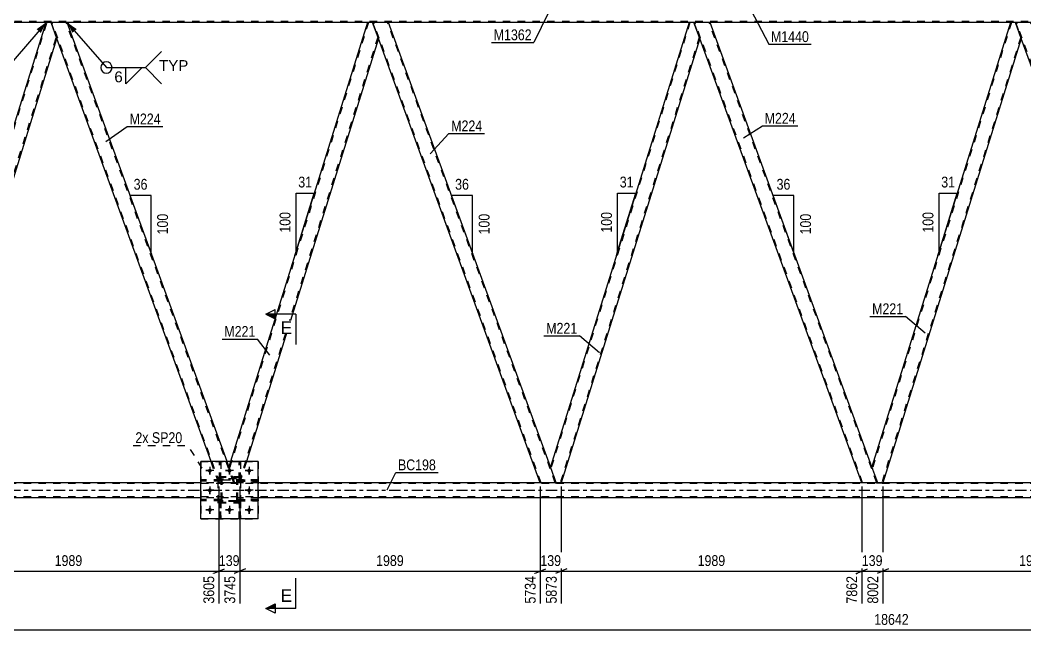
# Model space of a CAD drawing. Header units: millimetres. Extents: x -49 to 792, y -420 to 174.
# Drawn here: x 137.5 to 403.6, y -163 to -1.4 of the extents above; entities that cross this region are included whole.
import ezdxf

# ---------------------------------------------------------------- set-up
doc = ezdxf.new("R2010")
doc.units = ezdxf.units.MM
doc.linetypes.add('DXK_LINE_DOT2', pattern=[3.9198, 1.9599, -1.9599])
doc.linetypes.add('DXK_LINE_DOT3', pattern=[5.9187, 2.979, -0.9799, 0.9799, -0.9799])
doc.styles.add('Arial', font='ARIAL.TTF', dxfattribs={"height": 0.2})
doc.styles.add('Arial Narrow', font='ARIALN.TTF', dxfattribs={"height": 0.2})

# ---------------------------------------------------------------- blocks, each defined once
blk = doc.blocks.new('Part-122570535-5553 - 5158')
at = {"color": 7, "linetype": 'DXK_LINE_DOT2'}
for p, q in [((195.94, -122.6), (189.94, -122.6)), ((189.94, -129.4), (189.94, -122.6)), ((195.94, -129.4), (195.94, -122.6)), ((195.94, -129.4), (189.94, -129.4))]:
    blk.add_line(p, q, dxfattribs=at)
blk = doc.blocks.new('Part-122570535-5229 - 5158')
at = {"color": 2, "linetype": 'Continuous'}
for p, q in [((235.07, -2), (230.81, -2)), ((277.92, -119.75), (235.07, -2)), ((275.21, -124), (232.36, -6.25)), ((279.15, -124), (275.21, -124)), ((279.43, -124), (279.15, -124)), ((279.43, -124), (279.47, -124))]:
    blk.add_line(p, q, dxfattribs=at)
at = {"color": 7, "linetype": 'DXK_LINE_DOT2'}
for p, q in [((230.81, -2), (232.36, -6.25)), ((275.47, -124), (231.06, -2)), ((279.21, -124), (234.81, -2)), ((279.47, -124), (277.92, -119.75)), ((279.15, -124), (279.32, -124))]:
    blk.add_line(p, q, dxfattribs=at)
blk = doc.blocks.new('Part-122570535-5165 - 5158')
at = {"color": 7, "linetype": 'DXK_LINE_DOT2'}
for p, q in [((190.61, -128.77), (190.29, -128.77)), ((190.29, -128.77), (190.29, -133.6)), ((190.29, -129.37), (190.61, -129.37)), ((190.61, -133.6), (190.61, -128.77)), ((190.29, -133.6), (190.61, -133.6))]:
    blk.add_line(p, q, dxfattribs=at)
blk = doc.blocks.new('Part-122570535-5557 - 5158')
at = {"color": 7, "linetype": 'DXK_LINE_DOT2'}
for p, q in [((190.74, -128.44), (185.34, -128.44)), ((185.34, -128.44), (185.34, -128.76)), ((190.74, -128.76), (185.34, -128.76)), ((190.14, -128.76), (190.14, -128.44)), ((190.74, -128.76), (190.74, -128.44))]:
    blk.add_line(p, q, dxfattribs=at)
blk = doc.blocks.new('Part-122570535-5174 - 5158')
at = {"color": 7, "linetype": 'DXK_LINE_DOT2'}
for p, q in [((195.49, -123.25), (195.49, -118.4)), ((195.49, -118.4), (195.81, -118.4)), ((195.81, -118.4), (195.81, -123.25)), ((195.49, -122.65), (195.81, -122.65)), ((195.81, -123.25), (195.49, -123.25))]:
    blk.add_line(p, q, dxfattribs=at)
blk = doc.blocks.new('Part-122570535-5178 - 5158')
at = {"color": 7, "linetype": 'DXK_LINE_DOT2'}
for p, q in [((195.14, -123.56), (195.14, -123.24)), ((195.14, -123.24), (200.54, -123.24)), ((200.54, -123.56), (195.14, -123.56)), ((195.74, -123.56), (195.74, -123.24)), ((200.54, -123.24), (200.54, -123.56))]:
    blk.add_line(p, q, dxfattribs=at)
blk = doc.blocks.new('Part-122570535-5181 - 5158')
at = {"color": 7, "linetype": 'DXK_LINE_DOT2'}
for p, q in [((190.74, -128.44), (185.34, -128.44)), ((185.34, -128.76), (185.34, -128.44)), ((190.74, -128.76), (185.34, -128.76)), ((190.14, -128.76), (190.14, -128.44)), ((190.74, -128.44), (190.74, -128.76))]:
    blk.add_line(p, q, dxfattribs=at)
blk = doc.blocks.new('Part-122570535-5184 - 5158')
at = {"color": 7, "linetype": 'DXK_LINE_DOT2'}
for p, q in [((190.74, -123.24), (185.34, -123.24)), ((185.34, -123.56), (185.34, -123.24)), ((190.74, -123.56), (185.34, -123.56)), ((190.14, -123.56), (190.14, -123.24)), ((190.74, -123.24), (190.74, -123.56))]:
    blk.add_line(p, q, dxfattribs=at)
blk = doc.blocks.new('Part-122570535-5187 - 5158')
at = {"color": 2, "linetype": 'Continuous'}
for p, q in [((190.29, -118.4), (190.29, -118.4)), ((190.61, -118.4), (190.29, -118.4)), ((190.61, -118.4), (190.61, -118.4))]:
    blk.add_line(p, q, dxfattribs=at)
at = {"color": 7, "linetype": 'DXK_LINE_DOT2'}
for p, q in [((190.29, -123.25), (190.29, -118.4)), ((190.61, -123.25), (190.61, -118.4)), ((190.29, -122.65), (190.61, -122.65)), ((190.61, -123.25), (190.29, -123.25))]:
    blk.add_line(p, q, dxfattribs=at)
blk = doc.blocks.new('Part-122570535-5204 - 5158')
at = {"color": 2, "linetype": 'Continuous'}
for p, q in [((405.33, -2), (401.08, -2)), ((447.7, -118.4), (405.33, -2)), ((443.44, -118.4), (402.62, -6.25))]:
    blk.add_line(p, q, dxfattribs=at)
at = {"color": 7, "linetype": 'DXK_LINE_DOT2'}
for p, q in [((401.08, -2), (402.62, -6.25)), ((445.74, -124), (401.33, -2)), ((449.48, -124), (405.08, -2)), ((445.48, -124), (443.44, -118.4)), ((449.74, -124), (447.7, -118.4)), ((449.74, -124), (445.48, -124))]:
    blk.add_line(p, q, dxfattribs=at)
blk = doc.blocks.new('Part-122570535-5603 - 5158')
at = {"color": 7, "linetype": 'DXK_LINE_DOT2'}
for p, q in [((185.34, -118.4), (200.54, -118.4)), ((185.34, -118.4), (185.34, -133.6)), ((200.54, -118.4), (200.54, -133.6)), ((185.34, -133.6), (200.54, -133.6))]:
    blk.add_line(p, q, dxfattribs=at)
blk = doc.blocks.new('Part-122570535-5305 - 5158')
at = {"color": 7, "linetype": 'DXK_LINE_DOT2'}
for p, q in [((720.5, -124.24), (45.86, -124.24)), ((200.54, -124), (185.34, -124)), ((280.79, -124), (275.21, -124)), ((365.92, -124), (360.35, -124)), ((720.5, -127.76), (45.86, -127.76)), ((200.54, -128), (185.34, -128))]:
    blk.add_line(p, q, dxfattribs=at)
at = {"color": 2, "linetype": 'Continuous'}
for p, q in [((185.34, -124), (110.52, -124)), ((275.21, -124), (200.54, -124)), ((360.35, -124), (280.79, -124)), ((440.74, -124), (365.92, -124)), ((185.34, -128), (45.86, -128)), ((440.74, -128), (200.54, -128))]:
    blk.add_line(p, q, dxfattribs=at)
at = {"color": 7, "linetype": 'DXK_LINE_DOT3'}
blk.add_line((45.86, -126), (720.5, -126), dxfattribs=at)
blk = doc.blocks.new('Part-122570535-5310 - 5158')
at = {"color": 7, "linetype": 'DXK_LINE_DOT2'}
for p, q in [((195.49, -133.6), (195.49, -128.77)), ((195.49, -128.77), (195.81, -128.77)), ((195.49, -129.37), (195.81, -129.37)), ((195.81, -128.77), (195.81, -133.6)), ((195.81, -133.6), (195.49, -133.6))]:
    blk.add_line(p, q, dxfattribs=at)
blk = doc.blocks.new('Part-122570535-5573 - 5158')
at = {"color": 2, "linetype": 'Continuous'}
for p, q in [((320.2, -2), (315.94, -2)), ((363.06, -119.75), (320.2, -2)), ((360.35, -124), (317.49, -6.25)), ((364.29, -124), (360.35, -124)), ((364.57, -124), (364.29, -124)), ((364.57, -124), (364.6, -124))]:
    blk.add_line(p, q, dxfattribs=at)
at = {"color": 7, "linetype": 'DXK_LINE_DOT2'}
for p, q in [((315.94, -2), (317.49, -6.25)), ((360.6, -124), (316.2, -2)), ((364.35, -124), (319.94, -2)), ((364.6, -124), (363.06, -119.75)), ((364.29, -124), (364.45, -124))]:
    blk.add_line(p, q, dxfattribs=at)
blk = doc.blocks.new('Part-122570535-5384 - 5158')
at = {"color": 2, "linetype": 'Continuous'}
for p, q in [((107.65, -119.75), (144.36, -2)), ((145.67, -2), (144.36, -2)), ((147.22, -6.25), (145.67, -2)), ((110.52, -124), (147.22, -6.25)), ((109.2, -124), (107.65, -119.75)), ((109.2, -124), (110.52, -124))]:
    blk.add_line(p, q, dxfattribs=at)
at = {"color": 7, "linetype": 'DXK_LINE_DOT2'}
for p, q in [((107.79, -120.12), (144.61, -2)), ((110.27, -124), (147.09, -5.88)), ((110.25, -124), (110.21, -124)), ((110.21, -124), (110.25, -124)), ((110.25, -124), (110.27, -124)), ((110.27, -124), (110.25, -124))]:
    blk.add_line(p, q, dxfattribs=at)
blk = doc.blocks.new('Part-122570535-5287 - 5158')
at = {"color": 2, "linetype": 'Continuous'}
for p, q in [((399.76, -2), (363.06, -119.75)), ((401.08, -2), (399.76, -2)), ((402.62, -6.25), (401.08, -2)), ((402.62, -6.25), (365.92, -124)), ((364.6, -124), (363.06, -119.75)), ((364.6, -124), (365.92, -124))]:
    blk.add_line(p, q, dxfattribs=at)
at = {"color": 7, "linetype": 'DXK_LINE_DOT2'}
for p, q in [((400.01, -2), (363.19, -120.12)), ((402.49, -5.88), (365.67, -124)), ((365.65, -124), (365.61, -124)), ((365.61, -124), (365.65, -124)), ((365.65, -124), (365.67, -124)), ((365.67, -124), (365.65, -124))]:
    blk.add_line(p, q, dxfattribs=at)
blk = doc.blocks.new('Part-122570535-5368 - 5158')
at = {"color": 7, "linetype": 'DXK_LINE_DOT2'}
for p, q in [((694.54, -1.76), (0, -1.76)), ((665.16, -2), (144.36, -2)), ((149.93, -2), (144.36, -2)), ((235.07, -2), (229.49, -2)), ((320.2, -2), (314.63, -2)), ((405.33, -2), (399.76, -2))]:
    blk.add_line(p, q, dxfattribs=at)
at = {"color": 2, "linetype": 'Continuous'}
for p, q in [((144.36, -2), (64.8, -2)), ((229.49, -2), (149.93, -2)), ((314.63, -2), (235.07, -2)), ((399.76, -2), (320.2, -2))]:
    blk.add_line(p, q, dxfattribs=at)
blk = doc.blocks.new('Bolt-122570535-5369 - 5158')
at = {"linetype": 'Continuous'}
for points in [[(188.26, -120.8, -1), (187.22, -120.8, -1)], [(193.46, -120.8, -1), (192.42, -120.8, -1)], [(198.66, -120.8, -1), (197.62, -120.8, -1)], [(188.26, -126, -1), (187.22, -126, -1)], [(198.66, -126, -1), (197.62, -126, -1)], [(188.26, -131.2, -1), (187.22, -131.2, -1)], [(193.46, -131.2, -1), (192.42, -131.2, -1)], [(198.66, -131.2, -1), (197.62, -131.2, -1)]]:
    blk.add_hatch(color=1, dxfattribs=at).paths.add_polyline_path(points)
at = {"color": 1, "linetype": 'Continuous'}
for p, q in [((188.78, -120.8), (186.7, -120.8)), ((187.74, -119.76), (187.74, -121.84)), ((193.98, -120.8), (191.9, -120.8)), ((192.94, -119.76), (192.94, -121.84)), ((199.18, -120.8), (197.1, -120.8)), ((198.14, -119.76), (198.14, -121.84)), ((187.74, -124.96), (187.74, -127.04)), ((198.14, -124.96), (198.14, -127.04)), ((188.78, -126), (186.7, -126)), ((199.18, -126), (197.1, -126)), ((187.74, -130.16), (187.74, -132.24)), ((192.94, -130.16), (192.94, -132.24)), ((198.14, -130.16), (198.14, -132.24)), ((188.78, -131.2), (186.7, -131.2)), ((193.98, -131.2), (191.9, -131.2)), ((199.18, -131.2), (197.1, -131.2))]:
    blk.add_line(p, q, dxfattribs=at)
blk = doc.blocks.new('Part-122570535-5374 - 5158')
at = {"color": 7, "linetype": 'DXK_LINE_DOT2'}
for p, q in [((229.74, -2), (192.92, -120.12)), ((232.22, -5.88), (195.4, -124)), ((193.21, -118.4), (192.79, -119.75)), ((197.4, -118.4), (195.65, -124)), ((194.34, -124), (192.79, -119.75)), ((195.65, -124), (194.34, -124))]:
    blk.add_line(p, q, dxfattribs=at)
at = {"color": 2, "linetype": 'Continuous'}
for p, q in [((229.49, -2), (193.21, -118.4)), ((230.81, -2), (229.49, -2)), ((232.36, -6.25), (230.81, -2)), ((232.36, -6.25), (197.4, -118.4))]:
    blk.add_line(p, q, dxfattribs=at)
blk = doc.blocks.new('Part-122570535-5379 - 5158')
at = {"color": 2, "linetype": 'Continuous'}
for p, q in [((149.93, -2), (145.67, -2)), ((192.3, -118.4), (149.93, -2)), ((188.04, -118.4), (147.22, -6.25))]:
    blk.add_line(p, q, dxfattribs=at)
at = {"color": 7, "linetype": 'DXK_LINE_DOT2'}
for p, q in [((145.67, -2), (147.22, -6.25)), ((190.33, -124), (145.93, -2)), ((194.08, -124), (149.68, -2)), ((190.08, -124), (188.04, -118.4)), ((194.34, -124), (192.3, -118.4)), ((194.34, -124), (190.08, -124))]:
    blk.add_line(p, q, dxfattribs=at)
blk = doc.blocks.new('Part-122570535-5413 - 5158')
at = {"color": 7, "linetype": 'DXK_LINE_DOT2'}
for p, q in [((190.29, -133.6), (190.29, -128.77)), ((190.29, -128.77), (190.61, -128.77)), ((190.29, -129.37), (190.61, -129.37)), ((190.61, -128.77), (190.61, -133.6)), ((190.61, -133.6), (190.29, -133.6))]:
    blk.add_line(p, q, dxfattribs=at)
blk = doc.blocks.new('Part-122570535-5667 - 5158')
at = {"color": 7, "linetype": 'DXK_LINE_DOT2'}
for p, q in [((200.54, -128.44), (195.14, -128.44)), ((195.14, -128.44), (195.14, -128.76)), ((195.14, -128.76), (200.54, -128.76)), ((195.74, -128.76), (195.74, -128.44)), ((200.54, -128.76), (200.54, -128.44))]:
    blk.add_line(p, q, dxfattribs=at)
blk = doc.blocks.new('Part-122570535-5551 - 5158')
at = {"color": 7, "linetype": 'DXK_LINE_DOT2'}
for p, q in [((195.94, -122.47), (189.94, -122.47)), ((189.94, -129.27), (189.94, -122.47)), ((195.94, -129.27), (195.94, -122.47)), ((195.94, -129.27), (189.94, -129.27))]:
    blk.add_line(p, q, dxfattribs=at)
blk = doc.blocks.new('Part-122570535-5552 - 5158')
at = {"color": 7, "linetype": 'DXK_LINE_DOT2'}
for p, q in [((190.74, -123.48), (190.77, -123.3)), ((190.77, -123.3), (190.74, -123.48)), ((190.74, -128.52), (190.74, -123.48)), ((190.98, -123.48), (190.99, -123.39)), ((190.98, -128.52), (190.98, -123.48)), ((190.99, -123.39), (191.05, -123.31)), ((191.03, -123.04), (191.22, -123)), ((191.22, -123), (191.03, -123.04)), ((191.05, -123.31), (191.12, -123.26)), ((191.12, -123.26), (191.22, -123.24)), ((194.66, -123), (191.22, -123)), ((191.22, -123.24), (194.66, -123.24)), ((194.66, -123), (194.84, -123.04)), ((194.84, -123.04), (194.66, -123)), ((194.66, -123.24), (194.75, -123.26)), ((194.75, -123.26), (194.82, -123.31)), ((194.82, -123.31), (194.88, -123.39)), ((194.88, -123.39), (194.9, -123.48)), ((194.9, -128.52), (194.9, -123.48)), ((195.1, -123.3), (195.14, -123.48)), ((195.14, -123.48), (195.1, -123.3)), ((195.14, -128.52), (195.14, -123.48)), ((190.77, -128.71), (190.74, -128.52)), ((190.74, -128.52), (190.77, -128.71)), ((190.99, -128.62), (190.98, -128.52)), ((191.05, -128.69), (190.99, -128.62)), ((191.22, -129), (191.03, -128.97)), ((191.03, -128.97), (191.22, -129)), ((191.12, -128.75), (191.05, -128.69)), ((191.22, -128.76), (191.12, -128.75)), ((194.66, -128.76), (191.22, -128.76)), ((194.66, -129), (191.22, -129)), ((194.75, -128.75), (194.66, -128.76)), ((194.84, -128.97), (194.66, -129)), ((194.66, -129), (194.84, -128.97)), ((194.82, -128.69), (194.75, -128.75)), ((194.88, -128.62), (194.82, -128.69)), ((194.9, -128.52), (194.88, -128.62)), ((195.14, -128.52), (195.1, -128.71)), ((195.1, -128.71), (195.14, -128.52))]:
    blk.add_line(p, q, dxfattribs=at)
at = {"color": 7, "linetype": 'DXK_LINE_DOT3'}
blk.add_line((192.94, -126), (192.94, -126), dxfattribs=at)
at = {"color": 7, "linetype": 'DXK_LINE_DOT2'}
for centre, start, end in [((191.22, -123.48), 112.5, 157.5), ((191.22, -123.48), 112.5, 157.5), ((194.66, -123.48), 22.5, 67.5), ((194.66, -123.48), 22.5, 67.5), ((191.22, -128.52), 202.5, 247.5), ((191.22, -128.52), 202.5, 247.5), ((194.66, -128.52), 292.5, 337.5), ((194.66, -128.52), 292.5, 337.5)]:
    blk.add_arc(centre, 0.48, start, end, dxfattribs=at)
blk = doc.blocks.new('Part-122570535-5554 - 5158')
at = {"color": 7, "linetype": 'DXK_LINE_DOT2'}
for p, q in [((190.74, -123.48), (190.77, -123.3)), ((190.77, -123.3), (190.74, -123.48)), ((190.74, -128.52), (190.74, -123.48)), ((190.98, -123.48), (190.99, -123.39)), ((190.98, -128.52), (190.98, -123.48)), ((190.99, -123.39), (191.05, -123.31)), ((191.03, -123.04), (191.22, -123)), ((191.22, -123), (191.03, -123.04)), ((191.05, -123.31), (191.12, -123.26)), ((191.12, -123.26), (191.22, -123.24)), ((194.66, -123), (191.22, -123)), ((191.22, -123.24), (194.66, -123.24)), ((194.66, -123), (194.84, -123.04)), ((194.84, -123.04), (194.66, -123)), ((194.66, -123.24), (194.75, -123.26)), ((194.75, -123.26), (194.82, -123.31)), ((194.82, -123.31), (194.88, -123.39)), ((194.88, -123.39), (194.9, -123.48)), ((194.9, -128.52), (194.9, -123.48)), ((195.1, -123.3), (195.14, -123.48)), ((195.14, -123.48), (195.1, -123.3)), ((195.14, -128.52), (195.14, -123.48)), ((190.77, -128.71), (190.74, -128.52)), ((190.74, -128.52), (190.77, -128.71)), ((190.99, -128.62), (190.98, -128.52)), ((191.05, -128.69), (190.99, -128.62)), ((191.22, -129), (191.03, -128.97)), ((191.03, -128.97), (191.22, -129)), ((191.12, -128.75), (191.05, -128.69)), ((191.22, -128.76), (191.12, -128.75)), ((194.66, -128.76), (191.22, -128.76)), ((194.66, -129), (191.22, -129)), ((194.75, -128.75), (194.66, -128.76)), ((194.84, -128.97), (194.66, -129)), ((194.66, -129), (194.84, -128.97)), ((194.82, -128.69), (194.75, -128.75)), ((194.88, -128.62), (194.82, -128.69)), ((194.9, -128.52), (194.88, -128.62)), ((195.14, -128.52), (195.1, -128.71)), ((195.1, -128.71), (195.14, -128.52))]:
    blk.add_line(p, q, dxfattribs=at)
at = {"color": 7, "linetype": 'DXK_LINE_DOT3'}
blk.add_line((192.94, -126), (192.94, -126), dxfattribs=at)
at = {"color": 7, "linetype": 'DXK_LINE_DOT2'}
for centre, start, end in [((191.22, -123.48), 112.5, 157.5), ((191.22, -123.48), 112.5, 157.5), ((194.66, -123.48), 22.5, 67.5), ((194.66, -123.48), 22.5, 67.5), ((191.22, -128.52), 202.5, 247.5), ((191.22, -128.52), 202.5, 247.5), ((194.66, -128.52), 292.5, 337.5), ((194.66, -128.52), 292.5, 337.5)]:
    blk.add_arc(centre, 0.48, start, end, dxfattribs=at)
blk = doc.blocks.new('Part-122570535-5558 - 5158')
at = {"color": 7, "linetype": 'DXK_LINE_DOT2'}
for p, q in [((190.74, -123.24), (185.34, -123.24)), ((185.34, -123.24), (185.34, -123.56)), ((190.74, -123.56), (185.34, -123.56)), ((190.14, -123.56), (190.14, -123.24)), ((190.74, -123.56), (190.74, -123.24))]:
    blk.add_line(p, q, dxfattribs=at)
blk = doc.blocks.new('Bolt-122570535-5563 - 5158')
at = {"color": 1, "linetype": 'Continuous'}
for p, q in [((186.7, -120.8), (187.39, -120.8)), ((187.74, -119.76), (187.74, -120.46)), ((187.74, -121.84), (187.74, -121.15)), ((188.78, -120.8), (188.08, -120.8)), ((191.9, -120.8), (192.59, -120.8)), ((192.94, -119.76), (192.94, -120.46)), ((192.94, -121.84), (192.94, -121.15)), ((193.98, -120.8), (193.28, -120.8)), ((197.1, -120.8), (197.79, -120.8)), ((198.14, -119.76), (198.14, -120.46)), ((198.14, -121.84), (198.14, -121.15)), ((199.18, -120.8), (198.48, -120.8)), ((187.74, -124.96), (187.74, -125.66)), ((198.14, -124.96), (198.14, -125.66)), ((186.7, -126), (187.39, -126)), ((187.74, -127.04), (187.74, -126.35)), ((188.78, -126), (188.08, -126)), ((197.1, -126), (197.79, -126)), ((198.14, -127.04), (198.14, -126.35)), ((199.18, -126), (198.48, -126)), ((187.74, -130.16), (187.74, -130.86)), ((192.94, -130.16), (192.94, -130.86)), ((198.14, -130.16), (198.14, -130.86)), ((186.7, -131.2), (187.39, -131.2)), ((187.74, -132.24), (187.74, -131.55)), ((188.78, -131.2), (188.08, -131.2)), ((191.9, -131.2), (192.59, -131.2)), ((192.94, -132.24), (192.94, -131.55)), ((193.98, -131.2), (193.28, -131.2)), ((197.1, -131.2), (197.79, -131.2)), ((198.14, -132.24), (198.14, -131.55)), ((199.18, -131.2), (198.48, -131.2))]:
    blk.add_line(p, q, dxfattribs=at)
blk = doc.blocks.new('Part-122570535-5645 - 5158')
at = {"color": 7, "linetype": 'DXK_LINE_DOT2'}
for p, q in [((190.29, -123.25), (190.29, -118.4)), ((190.29, -118.4), (190.61, -118.4)), ((190.61, -118.4), (190.61, -123.25)), ((190.29, -122.65), (190.61, -122.65)), ((190.61, -123.25), (190.29, -123.25))]:
    blk.add_line(p, q, dxfattribs=at)
blk = doc.blocks.new('Part-122570535-5568 - 5158')
at = {"color": 2, "linetype": 'Continuous'}
for p, q in [((314.63, -2), (277.92, -119.75)), ((315.94, -2), (314.63, -2)), ((317.49, -6.25), (315.94, -2)), ((317.49, -6.25), (280.79, -124)), ((279.47, -124), (277.92, -119.75)), ((279.47, -124), (280.79, -124))]:
    blk.add_line(p, q, dxfattribs=at)
at = {"color": 7, "linetype": 'DXK_LINE_DOT2'}
for p, q in [((314.88, -2), (278.06, -120.12)), ((317.35, -5.88), (280.54, -124)), ((280.52, -124), (280.48, -124)), ((280.48, -124), (280.52, -124)), ((280.52, -124), (280.54, -124)), ((280.54, -124), (280.52, -124))]:
    blk.add_line(p, q, dxfattribs=at)
blk = doc.blocks.new('Part-122570535-5598 - 5158')
at = {"color": 2, "linetype": 'Continuous'}
for p, q in [((200.54, -118.4), (185.34, -118.4)), ((185.34, -133.6), (185.34, -118.4)), ((200.54, -133.6), (200.54, -118.4)), ((200.54, -133.6), (185.34, -133.6))]:
    blk.add_line(p, q, dxfattribs=at)
blk = doc.blocks.new('Part-122570535-5608 - 5158')
at = {"color": 7, "linetype": 'DXK_LINE_DOT2'}
for p, q in [((195.81, -128.77), (195.49, -128.77)), ((195.49, -128.77), (195.49, -133.6)), ((195.49, -129.37), (195.81, -129.37)), ((195.81, -133.6), (195.81, -128.77)), ((195.49, -133.6), (195.81, -133.6))]:
    blk.add_line(p, q, dxfattribs=at)
blk = doc.blocks.new('Part-122570535-5642 - 5158')
at = {"color": 7, "linetype": 'DXK_LINE_DOT2'}
for p, q in [((200.54, -123.24), (195.14, -123.24)), ((195.14, -123.24), (195.14, -123.56)), ((195.14, -123.56), (200.54, -123.56)), ((195.74, -123.56), (195.74, -123.24)), ((200.54, -123.56), (200.54, -123.24))]:
    blk.add_line(p, q, dxfattribs=at)
blk = doc.blocks.new('Part-122570535-5648 - 5158')
at = {"color": 2, "linetype": 'Continuous'}
for p, q in [((195.49, -118.4), (195.49, -118.4)), ((195.81, -118.4), (195.49, -118.4)), ((195.81, -118.4), (195.81, -118.4))]:
    blk.add_line(p, q, dxfattribs=at)
at = {"color": 7, "linetype": 'DXK_LINE_DOT2'}
for p, q in [((195.49, -123.25), (195.49, -118.4)), ((195.81, -123.25), (195.81, -118.4)), ((195.49, -122.65), (195.81, -122.65)), ((195.81, -123.25), (195.49, -123.25))]:
    blk.add_line(p, q, dxfattribs=at)
blk = doc.blocks.new('Part-122570535-5661 - 5158')
at = {"color": 7, "linetype": 'DXK_LINE_DOT2'}
for p, q in [((195.14, -128.76), (195.14, -128.44)), ((195.14, -128.44), (200.54, -128.44)), ((200.54, -128.76), (195.14, -128.76)), ((195.74, -128.76), (195.74, -128.44)), ((200.54, -128.44), (200.54, -128.76))]:
    blk.add_line(p, q, dxfattribs=at)
blk = doc.blocks.new('AngleDimension-122570535-39652 - 5158')
at = {"color": 7, "linetype": 'Continuous'}
for p, q in [((210.57, -47.24), (215.39, -47.24)), ((210.57, -62.71), (215.39, -47.24)), ((210.57, -62.71), (210.57, -47.24)), ((210.25, -63.74), (210.57, -62.71))]:
    blk.add_line(p, q, dxfattribs=at)
at = {"color": 0}
for points in [[(215.41, -46.34), (215.41, -42.14), (210.55, -42.14), (210.55, -46.34)], [(209.67, -51.64), (205.47, -51.64), (205.47, -58.32), (209.67, -58.32)]]:
    blk.add_wipeout(points, dxfattribs=at)
at = {"color": 3, "style": 'Arial Narrow'}
blk.add_text('31', height=2.863, dxfattribs=at).set_placement((211.15, -45.74))
blk.add_text('100', height=2.863, rotation=90.0002, dxfattribs=at).set_placement((209.07, -57.72))
blk = doc.blocks.new('StraightDimension-122570535-41984 - 5158')
at = {"color": 7, "linetype": 'Continuous'}
for p, q in [((280.79, -125), (280.79, -156.03)), ((360.35, -125), (360.35, -156.03)), ((282.29, -146.82), (279.29, -148.02)), ((280.79, -147.42), (360.35, -147.42)), ((358.85, -148.02), (361.85, -146.82))]:
    blk.add_line(p, q, dxfattribs=at)
at = {"color": 0}
blk.add_wipeout([(324.82, -146.67), (324.82, -142.47), (316.31, -142.47), (316.31, -146.67)], dxfattribs=at)
at = {"color": 0, "linetype": 'Continuous'}
blk.add_wipeout([(359.75, -148.12), (355.55, -148.12), (355.55, -156.63), (359.75, -156.63)], dxfattribs=at)
at = {"color": 3, "style": 'Arial Narrow'}
blk.add_text('1989', height=2.863, dxfattribs=at).set_placement((316.91, -146.07))
at = {"color": 3, "linetype": 'Continuous', "style": 'Arial Narrow'}
blk.add_text('7862', height=2.863, rotation=90.0002, dxfattribs=at).set_placement((359.15, -156.03))
blk = doc.blocks.new('StraightDimension-122570535-41982 - 5158')
at = {"color": 7, "linetype": 'Continuous'}
for p, q in [((365.92, -125), (365.92, -156.03)), ((445.48, -125), (445.48, -156.03)), ((367.42, -146.82), (364.42, -148.02)), ((365.92, -147.42), (445.48, -147.42)), ((443.98, -148.02), (446.98, -146.82))]:
    blk.add_line(p, q, dxfattribs=at)
at = {"color": 0}
blk.add_wipeout([(409.96, -146.67), (409.96, -142.47), (401.45, -142.47), (401.45, -146.67)], dxfattribs=at)
at = {"color": 0, "linetype": 'Continuous'}
blk.add_wipeout([(444.88, -148.12), (440.68, -148.12), (440.68, -156.63), (444.88, -156.63)], dxfattribs=at)
at = {"color": 3, "style": 'Arial Narrow'}
blk.add_text('1989', height=2.863, dxfattribs=at).set_placement((402.05, -146.07))
at = {"color": 3, "linetype": 'Continuous', "style": 'Arial Narrow'}
blk.add_text('9991', height=2.863, rotation=90.0002, dxfattribs=at).set_placement((444.28, -156.03))
blk = doc.blocks.new('StraightDimension-122570535-6997 - 5158')
at = {"color": 7, "linetype": 'Continuous'}
blk.add_line((-0.64, -163.01), (737.12, -163.01), dxfattribs=at)
at = {"color": 0}
blk.add_wipeout([(373.41, -162.26), (373.41, -158.06), (363.07, -158.06), (363.07, -162.26)], dxfattribs=at)
at = {"color": 3, "style": 'Arial Narrow'}
blk.add_text('18642', height=2.863, dxfattribs=at).set_placement((363.67, -161.66))
blk = doc.blocks.new('AngleDimension-122570535-39708 - 5158')
at = {"color": 7, "linetype": 'Continuous'}
for p, q in [((380.84, -47.24), (385.66, -47.24)), ((380.84, -62.71), (385.66, -47.24)), ((380.84, -62.71), (380.84, -47.24)), ((380.52, -63.74), (380.84, -62.71))]:
    blk.add_line(p, q, dxfattribs=at)
at = {"color": 0}
for points in [[(385.67, -46.34), (385.67, -42.14), (380.82, -42.14), (380.82, -46.34)], [(379.94, -51.64), (375.74, -51.64), (375.74, -58.32), (379.94, -58.32)]]:
    blk.add_wipeout(points, dxfattribs=at)
at = {"color": 3, "style": 'Arial Narrow'}
blk.add_text('31', height=2.863, dxfattribs=at).set_placement((381.42, -45.74))
blk.add_text('100', height=2.863, rotation=90.0002, dxfattribs=at).set_placement((379.34, -57.72))
blk = doc.blocks.new('AngleDimension-122570535-39682 - 5158')
at = {"color": 7, "linetype": 'Continuous'}
for p, q in [((257.29, -47.83), (251.75, -47.83)), ((257.29, -63.06), (251.75, -47.83)), ((257.29, -63.06), (257.29, -47.83)), ((257.46, -63.53), (257.29, -63.06))]:
    blk.add_line(p, q, dxfattribs=at)
at = {"color": 0}
for points in [[(256.95, -46.93), (256.95, -42.73), (252.09, -42.73), (252.09, -46.93)], [(262.39, -52.1), (258.19, -52.1), (258.19, -58.79), (262.39, -58.79)]]:
    blk.add_wipeout(points, dxfattribs=at)
at = {"color": 3, "style": 'Arial Narrow'}
blk.add_text('36', height=2.863, dxfattribs=at).set_placement((252.69, -46.33))
blk.add_text('100', height=2.863, rotation=90.0002, dxfattribs=at).set_placement((261.79, -58.19))
blk = doc.blocks.new('AngleDimension-122570535-39654 - 5158')
at = {"color": 7, "linetype": 'Continuous'}
for p, q in [((172.15, -47.83), (166.61, -47.83)), ((172.15, -63.06), (166.61, -47.83)), ((172.15, -63.06), (172.15, -47.83)), ((172.33, -63.53), (172.15, -63.06))]:
    blk.add_line(p, q, dxfattribs=at)
at = {"color": 0}
for points in [[(171.81, -46.93), (171.81, -42.73), (166.96, -42.73), (166.96, -46.93)], [(177.25, -52.1), (173.05, -52.1), (173.05, -58.79), (177.25, -58.79)]]:
    blk.add_wipeout(points, dxfattribs=at)
at = {"color": 3, "style": 'Arial Narrow'}
blk.add_text('36', height=2.863, dxfattribs=at).set_placement((167.56, -46.33))
blk.add_text('100', height=2.863, rotation=90.0002, dxfattribs=at).set_placement((176.65, -58.19))
blk = doc.blocks.new('StraightDimension-122570535-41985 - 5158')
at = {"color": 7, "linetype": 'Continuous'}
for p, q in [((275.21, -125), (275.21, -156.03)), ((280.79, -125), (280.79, -156.03)), ((273.71, -148.02), (276.71, -146.82)), ((275.21, -147.42), (280.79, -147.42)), ((282.29, -146.82), (279.29, -148.02))]:
    blk.add_line(p, q, dxfattribs=at)
at = {"color": 0}
blk.add_wipeout([(281.34, -146.67), (281.34, -142.47), (274.66, -142.47), (274.66, -146.67)], dxfattribs=at)
at = {"color": 0, "linetype": 'Continuous'}
blk.add_wipeout([(280.19, -148.12), (275.99, -148.12), (275.99, -156.63), (280.19, -156.63)], dxfattribs=at)
at = {"color": 3, "style": 'Arial Narrow'}
blk.add_text('139', height=2.863, dxfattribs=at).set_placement((275.26, -146.07))
at = {"color": 3, "linetype": 'Continuous', "style": 'Arial Narrow'}
blk.add_text('5873', height=2.863, rotation=90.0002, dxfattribs=at).set_placement((279.59, -156.03))
blk = doc.blocks.new('StraightDimension-122570535-41987 - 5158')
at = {"color": 7, "linetype": 'Continuous'}
for p, q in [((190.08, -125), (190.08, -156.03)), ((195.65, -125), (195.65, -156.03)), ((188.58, -148.02), (191.58, -146.82)), ((190.08, -147.42), (195.65, -147.42)), ((197.15, -146.82), (194.15, -148.02))]:
    blk.add_line(p, q, dxfattribs=at)
at = {"color": 0}
blk.add_wipeout([(196.21, -146.67), (196.21, -142.47), (189.52, -142.47), (189.52, -146.67)], dxfattribs=at)
at = {"color": 0, "linetype": 'Continuous'}
blk.add_wipeout([(195.05, -148.12), (190.85, -148.12), (190.85, -156.63), (195.05, -156.63)], dxfattribs=at)
at = {"color": 3, "style": 'Arial Narrow'}
blk.add_text('139', height=2.863, dxfattribs=at).set_placement((190.12, -146.07))
at = {"color": 3, "linetype": 'Continuous', "style": 'Arial Narrow'}
blk.add_text('3745', height=2.863, rotation=90.0002, dxfattribs=at).set_placement((194.45, -156.03))
blk = doc.blocks.new('AngleDimension-122570535-39680 - 5158')
at = {"color": 7, "linetype": 'Continuous'}
for p, q in [((295.7, -47.24), (300.52, -47.24)), ((295.7, -62.71), (300.52, -47.24)), ((295.7, -62.71), (295.7, -47.24)), ((295.38, -63.74), (295.7, -62.71))]:
    blk.add_line(p, q, dxfattribs=at)
at = {"color": 0}
for points in [[(300.54, -46.34), (300.54, -42.14), (295.68, -42.14), (295.68, -46.34)], [(294.8, -51.64), (290.6, -51.64), (290.6, -58.32), (294.8, -58.32)]]:
    blk.add_wipeout(points, dxfattribs=at)
at = {"color": 3, "style": 'Arial Narrow'}
blk.add_text('31', height=2.863, dxfattribs=at).set_placement((296.28, -45.74))
blk.add_text('100', height=2.863, rotation=90.0002, dxfattribs=at).set_placement((294.2, -57.72))
blk = doc.blocks.new('AngleDimension-122570535-39710 - 5158')
at = {"color": 7, "linetype": 'Continuous'}
for p, q in [((342.42, -47.83), (336.88, -47.83)), ((342.42, -63.06), (336.88, -47.83)), ((342.42, -63.06), (342.42, -47.83)), ((342.59, -63.53), (342.42, -63.06))]:
    blk.add_line(p, q, dxfattribs=at)
at = {"color": 0}
for points in [[(342.08, -46.93), (342.08, -42.73), (337.22, -42.73), (337.22, -46.93)], [(347.52, -52.1), (343.32, -52.1), (343.32, -58.79), (347.52, -58.79)]]:
    blk.add_wipeout(points, dxfattribs=at)
at = {"color": 3, "style": 'Arial Narrow'}
blk.add_text('36', height=2.863, dxfattribs=at).set_placement((337.82, -46.33))
blk.add_text('100', height=2.863, rotation=90.0002, dxfattribs=at).set_placement((346.92, -58.19))
blk = doc.blocks.new('StraightDimension-122570535-41983 - 5158')
at = {"color": 7, "linetype": 'Continuous'}
for p, q in [((360.35, -125), (360.35, -156.03)), ((365.92, -125), (365.92, -156.03)), ((358.85, -148.02), (361.85, -146.82)), ((360.35, -147.42), (365.92, -147.42)), ((367.42, -146.82), (364.42, -148.02))]:
    blk.add_line(p, q, dxfattribs=at)
at = {"color": 0}
blk.add_wipeout([(366.48, -146.67), (366.48, -142.47), (359.79, -142.47), (359.79, -146.67)], dxfattribs=at)
at = {"color": 0, "linetype": 'Continuous'}
blk.add_wipeout([(365.32, -148.12), (361.12, -148.12), (361.12, -156.63), (365.32, -156.63)], dxfattribs=at)
at = {"color": 3, "style": 'Arial Narrow'}
blk.add_text('139', height=2.863, dxfattribs=at).set_placement((360.39, -146.07))
at = {"color": 3, "linetype": 'Continuous', "style": 'Arial Narrow'}
blk.add_text('8002', height=2.863, rotation=90.0002, dxfattribs=at).set_placement((364.72, -156.03))
blk = doc.blocks.new('StraightDimension-122570535-41986 - 5158')
at = {"color": 7, "linetype": 'Continuous'}
for p, q in [((195.65, -125), (195.65, -156.03)), ((275.21, -125), (275.21, -156.03)), ((197.15, -146.82), (194.15, -148.02)), ((195.65, -147.42), (275.21, -147.42)), ((273.71, -148.02), (276.71, -146.82))]:
    blk.add_line(p, q, dxfattribs=at)
at = {"color": 0}
blk.add_wipeout([(239.69, -146.67), (239.69, -142.47), (231.17, -142.47), (231.17, -146.67)], dxfattribs=at)
at = {"color": 0, "linetype": 'Continuous'}
blk.add_wipeout([(274.61, -148.12), (270.41, -148.12), (270.41, -156.63), (274.61, -156.63)], dxfattribs=at)
at = {"color": 3, "style": 'Arial Narrow'}
blk.add_text('1989', height=2.863, dxfattribs=at).set_placement((231.77, -146.07))
at = {"color": 3, "linetype": 'Continuous', "style": 'Arial Narrow'}
blk.add_text('5734', height=2.863, rotation=90.0002, dxfattribs=at).set_placement((274.01, -156.03))
blk = doc.blocks.new('StraightDimension-122570535-41988 - 5158')
at = {"color": 7, "linetype": 'Continuous'}
for p, q in [((110.52, -125), (110.52, -156.03)), ((190.08, -125), (190.08, -156.03)), ((112.02, -146.82), (109.02, -148.02)), ((110.52, -147.42), (190.08, -147.42)), ((188.58, -148.02), (191.58, -146.82))]:
    blk.add_line(p, q, dxfattribs=at)
at = {"color": 0}
blk.add_wipeout([(154.56, -146.67), (154.56, -142.47), (146.04, -142.47), (146.04, -146.67)], dxfattribs=at)
at = {"color": 0, "linetype": 'Continuous'}
blk.add_wipeout([(189.48, -148.12), (185.28, -148.12), (185.28, -156.63), (189.48, -156.63)], dxfattribs=at)
at = {"color": 3, "style": 'Arial Narrow'}
blk.add_text('1989', height=2.863, dxfattribs=at).set_placement((146.64, -146.07))
at = {"color": 3, "linetype": 'Continuous', "style": 'Arial Narrow'}
blk.add_text('3605', height=2.863, rotation=90.0002, dxfattribs=at).set_placement((188.88, -156.03))
blk = doc.blocks.new('Mark-122570535-5569 - 5158')
at = {"color": 0}
blk.add_wipeout([(342.88, -28.85), (342.88, -25.85), (334.66, -25.85), (334.66, -28.85)], dxfattribs=at)
blk.add_wipeout([(342.88, -28.85), (342.88, -25.85), (334.66, -25.85), (334.66, -28.85)], dxfattribs=at)
at = {"color": 30, "linetype": 'Continuous'}
for p, q in [((329.01, -32.6), (334.06, -29.45)), ((334.06, -29.45), (343.48, -29.45))]:
    blk.add_line(p, q, dxfattribs=at)
at = {"color": 3, "style": 'Arial Narrow'}
blk.add_text('M224', height=2.863, dxfattribs=at).set_placement((334.66, -28.85))
blk = doc.blocks.new('MarkSet-122570535-7266 - 5158')
at = {"color": 30, "linetype": 'DXK_LINE_DOT2'}
blk.add_line((185.69, -120.15), (181.93, -114.09), dxfattribs=at)
at = {"color": 0}
blk.add_wipeout([(171.49, -113.49), (171.49, -110.49), (168.02, -110.49), (168.02, -113.49)], dxfattribs=at)
blk.add_wipeout([(171.49, -113.49), (171.49, -110.49), (168.02, -110.49), (168.02, -113.49)], dxfattribs=at)
blk.add_wipeout([(180.43, -113.49), (180.43, -110.49), (172.39, -110.49), (172.39, -113.49)], dxfattribs=at)
blk.add_wipeout([(180.43, -113.49), (180.43, -110.49), (172.39, -110.49), (172.39, -113.49)], dxfattribs=at)
at = {"color": 30, "linetype": 'DXK_LINE_DOT2'}
blk.add_line((167.42, -114.09), (181.93, -114.09), dxfattribs=at)
at = {"color": 3, "style": 'Arial Narrow'}
for s, p in [('2x', (168.02, -113.49)), ('SP20', (172.39, -113.49))]:
    blk.add_text(s, height=2.863, dxfattribs=at).set_placement(p)
blk = doc.blocks.new('WeldMark-122570535-7077 - 5158')
at = {"linetype": 'Continuous'}
blk.add_hatch(color=30, dxfattribs=at).paths.add_polyline_path([(151.33, -4.76), (149.93, -2), (152.47, -3.77)])
at = {"color": 30, "linetype": 'Continuous'}
blk.add_line((149.93, -2), (160.34, -13.96), dxfattribs=at)
at = {"color": 3, "linetype": 'Continuous'}
for q in [(174.95, -9.67), (174.95, -18.25)]:
    blk.add_line((170.66, -13.96), q, dxfattribs=at)
blk.add_arc((160.34, -13.96), 1.5, 90, 270, dxfattribs=at)
at = {"color": 0}
blk.add_wipeout([(164.86, -18.06), (164.86, -14.66), (162.24, -14.66), (162.24, -18.06)], dxfattribs=at)
at = {"color": 30, "linetype": 'Continuous'}
blk.add_line((160.34, -13.96), (170.66, -13.96), dxfattribs=at)
at = {"color": 3, "linetype": 'Continuous'}
for p, q in [((165.52, -13.96), (169.81, -13.96)), ((169.81, -13.96), (165.52, -18.25)), ((165.52, -18.25), (165.52, -13.96))]:
    blk.add_line(p, q, dxfattribs=at)
blk.add_arc((160.34, -13.96), 1.5, 270, 90, dxfattribs=at)
at = {"color": 3, "style": 'Arial'}
blk.add_text('6', height=2.87, dxfattribs=at).set_placement((162.44, -17.86))
at = {"color": 0, "linetype": 'Continuous'}
blk.add_wipeout([(182.04, -14.86), (182.04, -11.86), (174.26, -11.86), (174.26, -14.86)], dxfattribs=at)
blk.add_wipeout([(182.04, -14.86), (182.04, -11.86), (174.26, -11.86), (174.26, -14.86)], dxfattribs=at)
at = {"color": 3, "linetype": 'Continuous', "style": 'Arial'}
blk.add_text('TYP', height=2.865, dxfattribs=at).set_placement((174.26, -14.86))
blk = doc.blocks.new('Mark-122570535-5283 - 5158')
at = {"color": 0}
blk.add_wipeout([(371.35, -79.33), (371.35, -76.33), (363.12, -76.33), (363.12, -79.33)], dxfattribs=at)
blk.add_wipeout([(371.35, -79.33), (371.35, -76.33), (363.12, -76.33), (363.12, -79.33)], dxfattribs=at)
at = {"color": 30, "linetype": 'Continuous'}
for p in [(362.52, -79.93), (377.2, -84.38)]:
    blk.add_line(p, (371.95, -79.93), dxfattribs=at)
at = {"color": 3, "style": 'Arial Narrow'}
blk.add_text('M221', height=2.863, dxfattribs=at).set_placement((363.12, -79.33))
blk = doc.blocks.new('Mark-122570535-5225 - 5158')
at = {"color": 0}
blk.add_wipeout([(259.88, -30.86), (259.88, -27.86), (251.65, -27.86), (251.65, -30.86)], dxfattribs=at)
blk.add_wipeout([(259.88, -30.86), (259.88, -27.86), (251.65, -27.86), (251.65, -30.86)], dxfattribs=at)
at = {"color": 30, "linetype": 'Continuous'}
for p, q in [((246.07, -36.79), (251.05, -31.46)), ((251.05, -31.46), (260.48, -31.46))]:
    blk.add_line(p, q, dxfattribs=at)
at = {"color": 3, "style": 'Arial Narrow'}
blk.add_text('M224', height=2.863, dxfattribs=at).set_placement((251.65, -30.86))
blk = doc.blocks.new('Mark-122570535-5301 - 5158')
at = {"color": 0}
blk.add_wipeout([(247.6, -120.7), (247.6, -117.7), (237.55, -117.7), (237.55, -120.7)], dxfattribs=at)
blk.add_wipeout([(247.6, -120.7), (247.6, -117.7), (237.55, -117.7), (237.55, -120.7)], dxfattribs=at)
at = {"color": 30, "linetype": 'Continuous'}
for p, q in [((234.72, -125.88), (236.95, -121.3)), ((236.95, -121.3), (248.2, -121.3))]:
    blk.add_line(p, q, dxfattribs=at)
at = {"color": 3, "style": 'Arial Narrow'}
blk.add_text('BC198', height=2.863, dxfattribs=at).set_placement((237.55, -120.7))
blk = doc.blocks.new('Mark-122570535-5370 - 5158')
at = {"color": 0}
blk.add_wipeout([(199.79, -85.33), (199.79, -82.33), (191.57, -82.33), (191.57, -85.33)], dxfattribs=at)
blk.add_wipeout([(199.79, -85.33), (199.79, -82.33), (191.57, -82.33), (191.57, -85.33)], dxfattribs=at)
at = {"color": 30, "linetype": 'Continuous'}
for p in [(190.97, -85.93), (203.59, -90.21)]:
    blk.add_line(p, (200.39, -85.93), dxfattribs=at)
at = {"color": 3, "style": 'Arial Narrow'}
blk.add_text('M221', height=2.863, dxfattribs=at).set_placement((191.57, -85.33))
blk = doc.blocks.new('Mark-122570535-5375 - 5158')
at = {"color": 0}
blk.add_wipeout([(174.7, -29.02), (174.7, -26.02), (166.48, -26.02), (166.48, -29.02)], dxfattribs=at)
blk.add_wipeout([(174.7, -29.02), (174.7, -26.02), (166.48, -26.02), (166.48, -29.02)], dxfattribs=at)
at = {"color": 30, "linetype": 'Continuous'}
for p, q in [((160.18, -33.55), (165.88, -29.62)), ((165.88, -29.62), (175.3, -29.62))]:
    blk.add_line(p, q, dxfattribs=at)
at = {"color": 3, "style": 'Arial Narrow'}
blk.add_text('M224', height=2.863, dxfattribs=at).set_placement((166.48, -29.02))
blk = doc.blocks.new('Mark-122570535-5425 - 5158')
at = {"color": 0}
blk.add_wipeout([(272.96, -6.72), (272.96, -3.72), (262.91, -3.72), (262.91, -6.72)], dxfattribs=at)
blk.add_wipeout([(272.96, -6.72), (272.96, -3.72), (262.91, -3.72), (262.91, -6.72)], dxfattribs=at)
at = {"color": 30, "linetype": 'Continuous'}
for p in [(280.1, 6.14), (262.31, -7.32)]:
    blk.add_line(p, (273.56, -7.32), dxfattribs=at)
at = {"color": 3, "style": 'Arial Narrow'}
blk.add_text('M1362', height=2.863, dxfattribs=at).set_placement((262.91, -6.72))
blk = doc.blocks.new('Mark-122570535-5536 - 5158')
at = {"color": 0}
blk.add_wipeout([(346.38, -7.2), (346.38, -4.2), (336.33, -4.2), (336.33, -7.2)], dxfattribs=at)
blk.add_wipeout([(346.38, -7.2), (346.38, -4.2), (336.33, -4.2), (336.33, -7.2)], dxfattribs=at)
at = {"color": 30, "linetype": 'Continuous'}
for p, q in [((330.06, 3.21), (335.73, -7.8)), ((335.73, -7.8), (346.98, -7.8))]:
    blk.add_line(p, q, dxfattribs=at)
at = {"color": 3, "style": 'Arial Narrow'}
blk.add_text('M1440', height=2.863, dxfattribs=at).set_placement((336.33, -7.2))
blk = doc.blocks.new('Mark-122570535-5564 - 5158')
at = {"color": 0}
blk.add_wipeout([(285.03, -84.5), (285.03, -81.5), (276.81, -81.5), (276.81, -84.5)], dxfattribs=at)
blk.add_wipeout([(285.03, -84.5), (285.03, -81.5), (276.81, -81.5), (276.81, -84.5)], dxfattribs=at)
at = {"color": 30, "linetype": 'Continuous'}
for p in [(276.21, -85.1), (290.89, -89.56)]:
    blk.add_line(p, (285.63, -85.1), dxfattribs=at)
at = {"color": 3, "style": 'Arial Narrow'}
blk.add_text('M221', height=2.863, dxfattribs=at).set_placement((276.81, -84.5))
blk = doc.blocks.new('SectionMark-122570535-7063 - 5158')
at = {"linetype": 'Continuous'}
for points in [[(205.04, -79.34), (205.04, -80.59), (202.54, -79.34)], [(205.04, -156.08), (205.04, -157.33), (202.54, -157.33)]]:
    blk.add_hatch(color=6, dxfattribs=at).paths.add_polyline_path(points)
at = {"color": 6, "linetype": 'Continuous'}
for p, q in [((202.54, -79.34), (205.04, -78.09)), ((210.54, -79.34), (202.54, -79.34)), ((202.54, -79.34), (205.04, -80.59)), ((205.04, -80.59), (205.04, -78.09)), ((202.54, -157.33), (205.04, -156.08)), ((205.04, -156.08), (205.04, -158.58)), ((210.54, -157.33), (202.54, -157.33)), ((205.04, -158.58), (202.54, -157.33))]:
    blk.add_line(p, q, dxfattribs=at)
at = {"color": 0, "linetype": 'Continuous'}
for points in [[(209.54, -84.59), (209.54, -81.09), (206.42, -81.09), (206.42, -84.59)], [(209.54, -155.58), (209.54, -152.08), (206.42, -152.08), (206.42, -155.58)]]:
    blk.add_wipeout(points, dxfattribs=at)
at = {"color": 6, "linetype": 'Continuous'}
for p, q in [((210.54, -79.34), (210.54, -87.34)), ((210.54, -157.33), (210.54, -149.33))]:
    blk.add_line(p, q, dxfattribs=at)
at = {"color": 3, "linetype": 'Continuous', "style": 'Arial'}
for p in [(206.42, -84.59), (206.42, -155.58)]:
    blk.add_text('E', height=3.34, dxfattribs=at).set_placement(p)
blk = doc.blocks.new('WeldMark-122570535-7092 - 5158')
at = {"linetype": 'Continuous'}
blk.add_hatch(color=30, dxfattribs=at).paths.add_polyline_path([(141.84, -3.79), (144.36, -2), (142.98, -4.77)])
at = {"color": 30, "linetype": 'Continuous'}
blk.add_line((144.36, -2), (133.96, -14.14), dxfattribs=at)
at = {"color": 3, "linetype": 'Continuous'}
for q in [(117.25, -9.86), (117.25, -18.43)]:
    blk.add_line((121.54, -14.14), q, dxfattribs=at)
for start, end in [(90, 270), (270, 90)]:
    blk.add_arc((133.96, -14.14), 1.5, start, end, dxfattribs=at)
at = {"color": 0}
blk.add_wipeout([(126.06, -18.24), (126.06, -14.84), (123.44, -14.84), (123.44, -18.24)], dxfattribs=at)
at = {"color": 30, "linetype": 'Continuous'}
blk.add_line((121.54, -14.14), (133.96, -14.14), dxfattribs=at)
at = {"color": 3, "linetype": 'Continuous'}
for p, q in [((126.72, -14.14), (131, -14.14)), ((131, -14.14), (126.72, -18.43)), ((126.72, -18.43), (126.72, -14.14))]:
    blk.add_line(p, q, dxfattribs=at)
at = {"color": 3, "style": 'Arial'}
blk.add_text('6', height=2.87, dxfattribs=at).set_placement((123.64, -18.04))
at = {"color": 0, "linetype": 'Continuous'}
blk.add_wipeout([(117.64, -15.04), (117.64, -12.04), (109.86, -12.04), (109.86, -15.04)], dxfattribs=at)
blk.add_wipeout([(117.64, -15.04), (117.64, -12.04), (109.86, -12.04), (109.86, -15.04)], dxfattribs=at)
at = {"color": 3, "linetype": 'Continuous', "style": 'Arial'}
blk.add_text('TYP', height=2.865, dxfattribs=at).set_placement((109.86, -15.04))

msp = doc.modelspace()

# ---------------------------------------------------------------- block references
for name in ['Part-122570535-5368 - 5158', 'Part-122570535-5384 - 5158', 'Part-122570535-5379 - 5158', 'Part-122570535-5374 - 5158', 'Part-122570535-5229 - 5158', 'Part-122570535-5568 - 5158', 'Part-122570535-5573 - 5158', 'Part-122570535-5287 - 5158', 'Part-122570535-5204 - 5158', 'Part-122570535-5603 - 5158', 'Part-122570535-5598 - 5158', 'Part-122570535-5187 - 5158', 'Part-122570535-5645 - 5158', 'Part-122570535-5174 - 5158', 'Part-122570535-5648 - 5158', 'Bolt-122570535-5369 - 5158', 'Bolt-122570535-5563 - 5158', 'Part-122570535-5305 - 5158', 'Part-122570535-5184 - 5158', 'Part-122570535-5558 - 5158', 'Part-122570535-5551 - 5158', 'Part-122570535-5553 - 5158', 'Part-122570535-5552 - 5158', 'Part-122570535-5554 - 5158', 'Part-122570535-5178 - 5158', 'Part-122570535-5642 - 5158', 'Part-122570535-5557 - 5158', 'Part-122570535-5181 - 5158', 'Part-122570535-5165 - 5158', 'Part-122570535-5413 - 5158', 'Part-122570535-5667 - 5158', 'Part-122570535-5661 - 5158', 'Part-122570535-5310 - 5158', 'Part-122570535-5608 - 5158']:
    msp.add_blockref(name, (0, 0))

# ---------------------------------------------------------------- next in the draw order: block references
for name in ['AngleDimension-122570535-39652 - 5158', 'StraightDimension-122570535-41984 - 5158', 'StraightDimension-122570535-41982 - 5158']:
    msp.add_blockref(name, (0, 0))

# ---------------------------------------------------------------- next in the draw order: block references
msp.add_blockref('StraightDimension-122570535-6997 - 5158', (0, 0))

# ---------------------------------------------------------------- next in the draw order: block references
for name in ['Mark-122570535-5425 - 5158', 'Mark-122570535-5536 - 5158', 'WeldMark-122570535-7092 - 5158', 'WeldMark-122570535-7077 - 5158', 'Mark-122570535-5375 - 5158', 'Mark-122570535-5569 - 5158', 'Mark-122570535-5225 - 5158', 'AngleDimension-122570535-39680 - 5158', 'AngleDimension-122570535-39708 - 5158', 'AngleDimension-122570535-39654 - 5158', 'AngleDimension-122570535-39682 - 5158', 'AngleDimension-122570535-39710 - 5158', 'Mark-122570535-5283 - 5158', 'Mark-122570535-5370 - 5158', 'Mark-122570535-5564 - 5158', 'MarkSet-122570535-7266 - 5158', 'StraightDimension-122570535-41987 - 5158', 'StraightDimension-122570535-41985 - 5158', 'StraightDimension-122570535-41983 - 5158']:
    msp.add_blockref(name, (0, 0))

# ---------------------------------------------------------------- next in the draw order: block references
for name in ['StraightDimension-122570535-41988 - 5158', 'StraightDimension-122570535-41986 - 5158']:
    msp.add_blockref(name, (0, 0))

# ---------------------------------------------------------------- next in the draw order: block references
for name in ['SectionMark-122570535-7063 - 5158', 'Mark-122570535-5301 - 5158']:
    msp.add_blockref(name, (0, 0))

doc.saveas('drawing.dxf')
